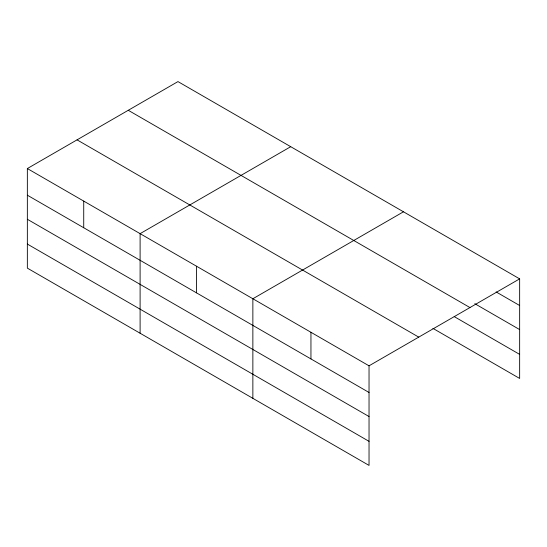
<?xml version="1.0" encoding="UTF-8"?>
<svg xmlns="http://www.w3.org/2000/svg" width="547" height="547" viewBox="0 0 547 547"><rect width="100%" height="100%" fill="white"/><g stroke="black" fill="none" stroke-linecap="round" stroke-linejoin="round"><path stroke-width="0.82" d="M27.35 168.551L369.034 365.82L369.034 465.408L27.35 268.133L27.35 168.551L177.966 81.592L519.65 278.867L519.65 378.449L432.889 328.357M290.724 146.692L140.107 233.651L140.107 333.232M403.474 211.792L252.864 298.751L252.864 398.332M369.034 365.82L519.65 278.867M496.122 291.927L519.65 305.513M474.796 303.688L519.65 329.581M128.265 110.289L469.948 307.558M454.208 316.597L519.65 354.381M77.052 139.854L418.735 337.123M27.35 195.197L369.034 392.472M27.35 219.272L369.034 416.541M27.35 244.065L369.034 441.34M310.949 332.282L310.949 358.935M196.482 266.198L196.482 292.85M83.725 201.098L83.725 227.75"/></g></svg>
